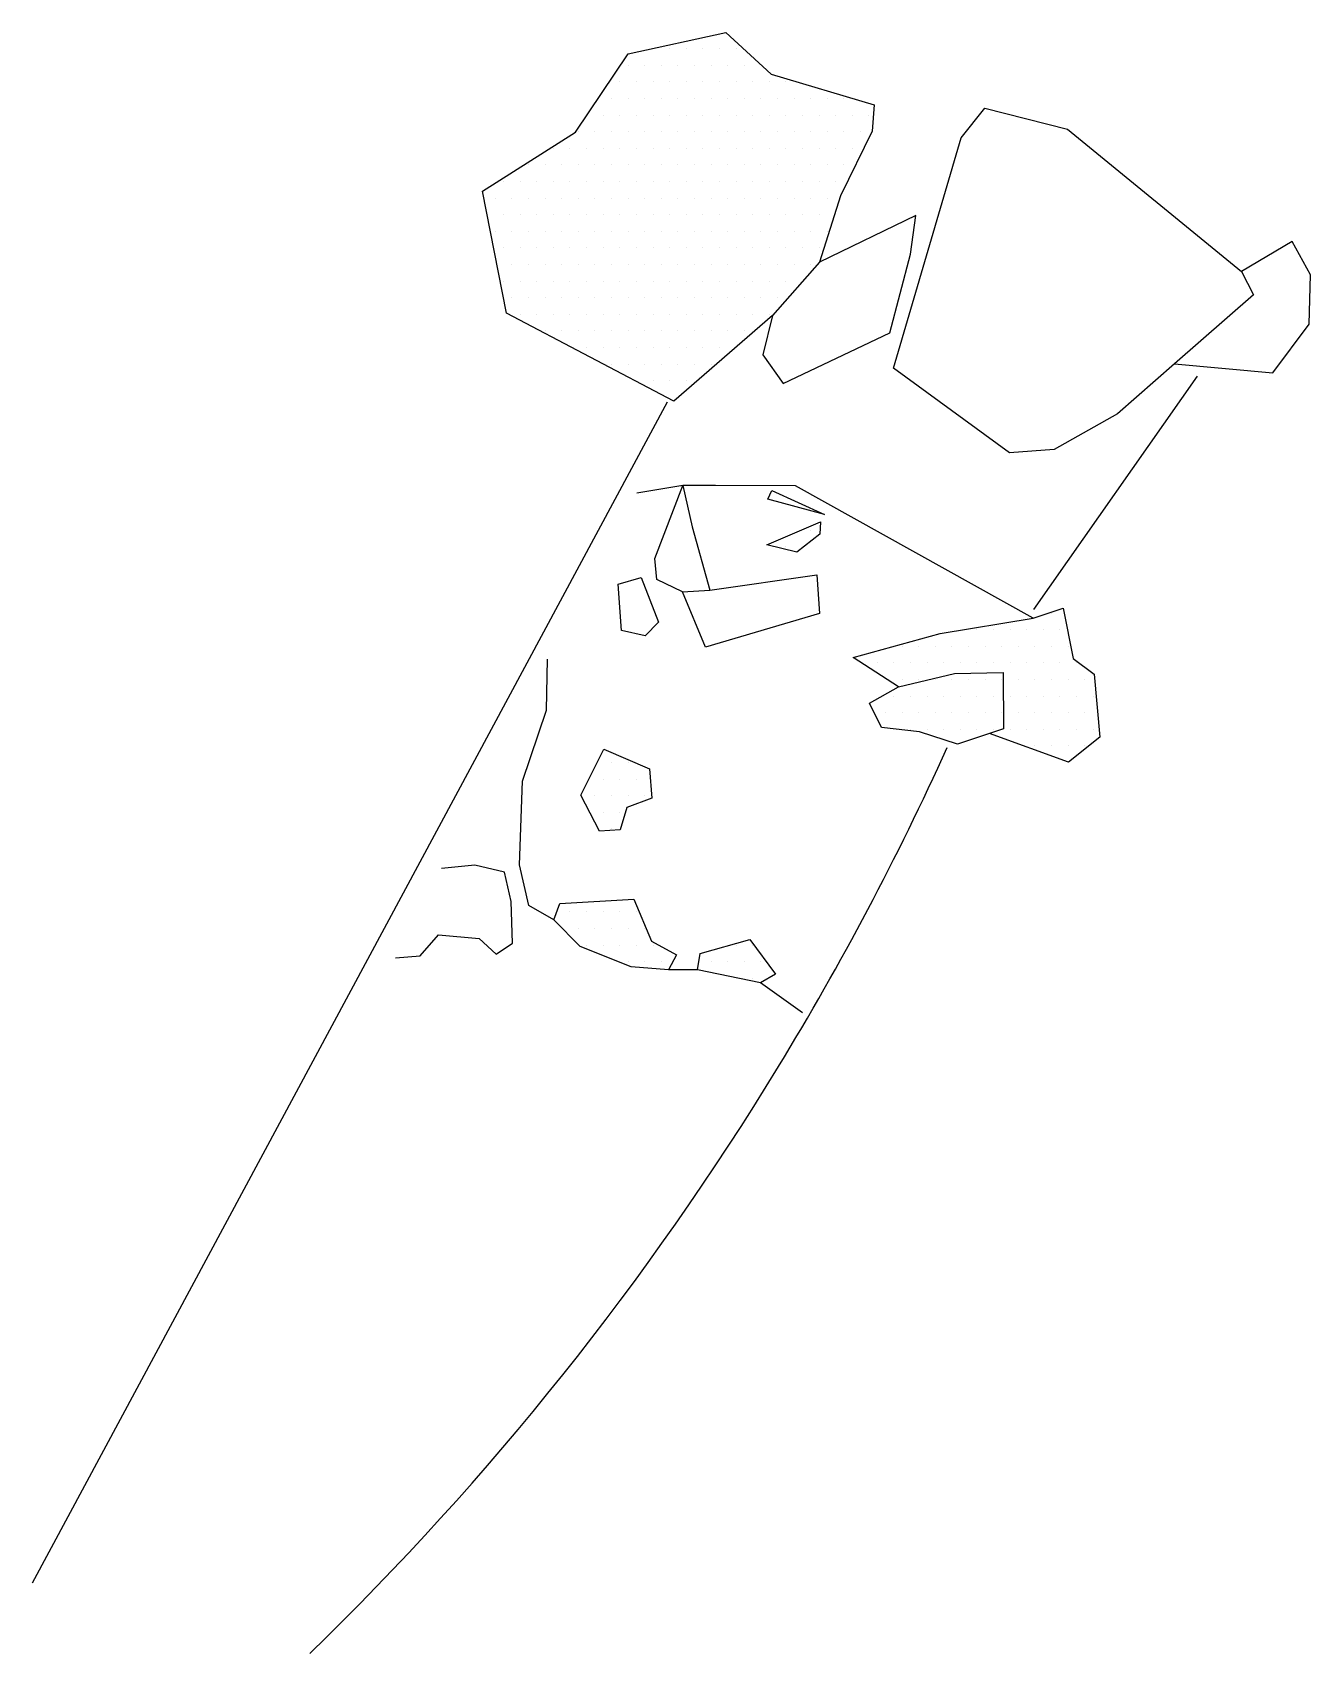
# Model space of a CAD drawing. Header units: metres. Extents: x -1.81 to -0.85, y -19.02 to -17.8.
import ezdxf

# ---------------------------------------------------------------- set-up
doc = ezdxf.new("R2010")
doc.units = ezdxf.units.M
doc.header["$LTSCALE"] = 25
doc.header["$MEASUREMENT"] = 0
doc.linetypes.add('STRICHPUNKTX2', pattern=[2, 1, -0.5, 0, -0.5])
doc.layers.get('0').update_dxf_attribs({"linetype": 'CONTINUOUS'})
for name, color, linetype in [('BEFUND', 1, 'CONTINUOUS'), ('GRABUNGSGRENZE', 3, 'STRICHPUNKTX2'), ('STEINE', 4, 'CONTINUOUS'), ('STEINESCHRAFF', 4, 'CONTINUOUS')]:
    doc.layers.add(name, color=color, linetype=linetype)

# ---------------------------------------------------------------- blocks, each defined once
blk = doc.blocks.new('*X1')
at = {"color": 0}
for p, q in [((-134.375, -1781.25), (-134.375, -1781.25)), ((-133.125, -1781.25), (-133.125, -1781.25)), ((-131.875, -1781.25), (-131.875, -1781.25)), ((-130.625, -1781.25), (-130.625, -1781.25)), ((-129.375, -1781.25), (-129.375, -1781.25)), ((-128.125, -1781.25), (-128.125, -1781.25)), ((-136.25, -1782.5), (-136.25, -1782.5)), ((-135, -1782.5), (-135, -1782.5)), ((-133.75, -1782.5), (-133.75, -1782.5)), ((-132.5, -1782.5), (-132.5, -1782.5)), ((-131.25, -1782.5), (-131.25, -1782.5)), ((-130, -1782.5), (-130, -1782.5)), ((-128.75, -1782.5), (-128.75, -1782.5)), ((-127.5, -1782.5), (-127.5, -1782.5)), ((-126.25, -1782.5), (-126.25, -1782.5)), ((-136.875, -1783.75), (-136.875, -1783.75)), ((-135.625, -1783.75), (-135.625, -1783.75)), ((-134.375, -1783.75), (-134.375, -1783.75)), ((-133.125, -1783.75), (-133.125, -1783.75)), ((-131.875, -1783.75), (-131.875, -1783.75)), ((-130.625, -1783.75), (-130.625, -1783.75)), ((-129.375, -1783.75), (-129.375, -1783.75)), ((-128.125, -1783.75), (-128.125, -1783.75)), ((-126.875, -1783.75), (-126.875, -1783.75)), ((-125.625, -1783.75), (-125.625, -1783.75)), ((-124.375, -1783.75), (-124.375, -1783.75)), ((-137.5, -1785), (-137.5, -1785)), ((-136.25, -1785), (-136.25, -1785)), ((-135, -1785), (-135, -1785)), ((-133.75, -1785), (-133.75, -1785)), ((-132.5, -1785), (-132.5, -1785)), ((-131.25, -1785), (-131.25, -1785)), ((-130, -1785), (-130, -1785)), ((-128.75, -1785), (-128.75, -1785)), ((-127.5, -1785), (-127.5, -1785)), ((-126.25, -1785), (-126.25, -1785)), ((-125, -1785), (-125, -1785)), ((-123.75, -1785), (-123.75, -1785)), ((-122.5, -1785), (-122.5, -1785)), ((-121.25, -1785), (-121.25, -1785)), ((-120, -1785), (-120, -1785)), ((-138.125, -1786.25), (-138.125, -1786.25)), ((-136.875, -1786.25), (-136.875, -1786.25)), ((-135.625, -1786.25), (-135.625, -1786.25)), ((-134.375, -1786.25), (-134.375, -1786.25)), ((-133.125, -1786.25), (-133.125, -1786.25)), ((-131.875, -1786.25), (-131.875, -1786.25)), ((-130.625, -1786.25), (-130.625, -1786.25)), ((-129.375, -1786.25), (-129.375, -1786.25)), ((-128.125, -1786.25), (-128.125, -1786.25)), ((-126.875, -1786.25), (-126.875, -1786.25)), ((-125.625, -1786.25), (-125.625, -1786.25)), ((-124.375, -1786.25), (-124.375, -1786.25)), ((-123.125, -1786.25), (-123.125, -1786.25)), ((-121.875, -1786.25), (-121.875, -1786.25)), ((-120.625, -1786.25), (-120.625, -1786.25)), ((-119.375, -1786.25), (-119.375, -1786.25)), ((-118.125, -1786.25), (-118.125, -1786.25)), ((-140, -1787.5), (-140, -1787.5)), ((-138.75, -1787.5), (-138.75, -1787.5)), ((-137.5, -1787.5), (-137.5, -1787.5)), ((-136.25, -1787.5), (-136.25, -1787.5)), ((-135, -1787.5), (-135, -1787.5)), ((-133.75, -1787.5), (-133.75, -1787.5)), ((-132.5, -1787.5), (-132.5, -1787.5)), ((-131.25, -1787.5), (-131.25, -1787.5)), ((-130, -1787.5), (-130, -1787.5)), ((-128.75, -1787.5), (-128.75, -1787.5)), ((-127.5, -1787.5), (-127.5, -1787.5)), ((-126.25, -1787.5), (-126.25, -1787.5)), ((-125, -1787.5), (-125, -1787.5)), ((-123.75, -1787.5), (-123.75, -1787.5)), ((-122.5, -1787.5), (-122.5, -1787.5)), ((-121.25, -1787.5), (-121.25, -1787.5)), ((-120, -1787.5), (-120, -1787.5)), ((-118.75, -1787.5), (-118.75, -1787.5)), ((-141.875, -1788.75), (-141.875, -1788.75)), ((-140.625, -1788.75), (-140.625, -1788.75)), ((-139.375, -1788.75), (-139.375, -1788.75)), ((-138.125, -1788.75), (-138.125, -1788.75)), ((-136.875, -1788.75), (-136.875, -1788.75)), ((-135.625, -1788.75), (-135.625, -1788.75)), ((-134.375, -1788.75), (-134.375, -1788.75)), ((-133.125, -1788.75), (-133.125, -1788.75)), ((-131.875, -1788.75), (-131.875, -1788.75)), ((-130.625, -1788.75), (-130.625, -1788.75)), ((-129.375, -1788.75), (-129.375, -1788.75)), ((-128.125, -1788.75), (-128.125, -1788.75)), ((-126.875, -1788.75), (-126.875, -1788.75)), ((-125.625, -1788.75), (-125.625, -1788.75)), ((-124.375, -1788.75), (-124.375, -1788.75)), ((-123.125, -1788.75), (-123.125, -1788.75)), ((-121.875, -1788.75), (-121.875, -1788.75)), ((-120.625, -1788.75), (-120.625, -1788.75)), ((-119.375, -1788.75), (-119.375, -1788.75)), ((-143.75, -1790), (-143.75, -1790)), ((-142.5, -1790), (-142.5, -1790)), ((-141.25, -1790), (-141.25, -1790)), ((-140, -1790), (-140, -1790)), ((-138.75, -1790), (-138.75, -1790)), ((-137.5, -1790), (-137.5, -1790)), ((-136.25, -1790), (-136.25, -1790)), ((-135, -1790), (-135, -1790)), ((-133.75, -1790), (-133.75, -1790)), ((-132.5, -1790), (-132.5, -1790)), ((-131.25, -1790), (-131.25, -1790)), ((-130, -1790), (-130, -1790)), ((-128.75, -1790), (-128.75, -1790)), ((-127.5, -1790), (-127.5, -1790)), ((-126.25, -1790), (-126.25, -1790)), ((-125, -1790), (-125, -1790)), ((-123.75, -1790), (-123.75, -1790)), ((-122.5, -1790), (-122.5, -1790)), ((-121.25, -1790), (-121.25, -1790)), ((-120, -1790), (-120, -1790)), ((-145.625, -1791.25), (-145.625, -1791.25)), ((-144.375, -1791.25), (-144.375, -1791.25)), ((-143.125, -1791.25), (-143.125, -1791.25)), ((-141.875, -1791.25), (-141.875, -1791.25)), ((-140.625, -1791.25), (-140.625, -1791.25)), ((-139.375, -1791.25), (-139.375, -1791.25)), ((-138.125, -1791.25), (-138.125, -1791.25)), ((-136.875, -1791.25), (-136.875, -1791.25)), ((-135.625, -1791.25), (-135.625, -1791.25)), ((-134.375, -1791.25), (-134.375, -1791.25)), ((-133.125, -1791.25), (-133.125, -1791.25)), ((-131.875, -1791.25), (-131.875, -1791.25)), ((-130.625, -1791.25), (-130.625, -1791.25)), ((-129.375, -1791.25), (-129.375, -1791.25)), ((-128.125, -1791.25), (-128.125, -1791.25)), ((-126.875, -1791.25), (-126.875, -1791.25)), ((-125.625, -1791.25), (-125.625, -1791.25)), ((-124.375, -1791.25), (-124.375, -1791.25)), ((-123.125, -1791.25), (-123.125, -1791.25)), ((-121.875, -1791.25), (-121.875, -1791.25)), ((-120.625, -1791.25), (-120.625, -1791.25)), ((-146.25, -1792.5), (-146.25, -1792.5)), ((-145, -1792.5), (-145, -1792.5)), ((-143.75, -1792.5), (-143.75, -1792.5)), ((-142.5, -1792.5), (-142.5, -1792.5)), ((-141.25, -1792.5), (-141.25, -1792.5)), ((-140, -1792.5), (-140, -1792.5)), ((-138.75, -1792.5), (-138.75, -1792.5)), ((-137.5, -1792.5), (-137.5, -1792.5)), ((-136.25, -1792.5), (-136.25, -1792.5)), ((-135, -1792.5), (-135, -1792.5)), ((-133.75, -1792.5), (-133.75, -1792.5)), ((-132.5, -1792.5), (-132.5, -1792.5)), ((-131.25, -1792.5), (-131.25, -1792.5)), ((-130, -1792.5), (-130, -1792.5)), ((-128.75, -1792.5), (-128.75, -1792.5)), ((-127.5, -1792.5), (-127.5, -1792.5)), ((-126.25, -1792.5), (-126.25, -1792.5)), ((-125, -1792.5), (-125, -1792.5)), ((-123.75, -1792.5), (-123.75, -1792.5)), ((-122.5, -1792.5), (-122.5, -1792.5)), ((-121.25, -1792.5), (-121.25, -1792.5)), ((-145.625, -1793.75), (-145.625, -1793.75)), ((-144.375, -1793.75), (-144.375, -1793.75)), ((-143.125, -1793.75), (-143.125, -1793.75)), ((-141.875, -1793.75), (-141.875, -1793.75)), ((-140.625, -1793.75), (-140.625, -1793.75)), ((-139.375, -1793.75), (-139.375, -1793.75)), ((-138.125, -1793.75), (-138.125, -1793.75)), ((-136.875, -1793.75), (-136.875, -1793.75)), ((-135.625, -1793.75), (-135.625, -1793.75)), ((-134.375, -1793.75), (-134.375, -1793.75)), ((-133.125, -1793.75), (-133.125, -1793.75)), ((-131.875, -1793.75), (-131.875, -1793.75)), ((-130.625, -1793.75), (-130.625, -1793.75)), ((-129.375, -1793.75), (-129.375, -1793.75)), ((-128.125, -1793.75), (-128.125, -1793.75)), ((-126.875, -1793.75), (-126.875, -1793.75)), ((-125.625, -1793.75), (-125.625, -1793.75)), ((-124.375, -1793.75), (-124.375, -1793.75)), ((-123.125, -1793.75), (-123.125, -1793.75)), ((-121.875, -1793.75), (-121.875, -1793.75)), ((-146.25, -1795), (-146.25, -1795)), ((-145, -1795), (-145, -1795)), ((-143.75, -1795), (-143.75, -1795)), ((-142.5, -1795), (-142.5, -1795)), ((-141.25, -1795), (-141.25, -1795)), ((-140, -1795), (-140, -1795)), ((-138.75, -1795), (-138.75, -1795)), ((-137.5, -1795), (-137.5, -1795)), ((-136.25, -1795), (-136.25, -1795)), ((-135, -1795), (-135, -1795)), ((-133.75, -1795), (-133.75, -1795)), ((-132.5, -1795), (-132.5, -1795)), ((-131.25, -1795), (-131.25, -1795)), ((-130, -1795), (-130, -1795)), ((-128.75, -1795), (-128.75, -1795)), ((-127.5, -1795), (-127.5, -1795)), ((-126.25, -1795), (-126.25, -1795)), ((-125, -1795), (-125, -1795)), ((-123.75, -1795), (-123.75, -1795)), ((-122.5, -1795), (-122.5, -1795)), ((-121.25, -1795), (-121.25, -1795)), ((-145.625, -1796.25), (-145.625, -1796.25)), ((-144.375, -1796.25), (-144.375, -1796.25)), ((-143.125, -1796.25), (-143.125, -1796.25)), ((-141.875, -1796.25), (-141.875, -1796.25)), ((-140.625, -1796.25), (-140.625, -1796.25)), ((-139.375, -1796.25), (-139.375, -1796.25)), ((-138.125, -1796.25), (-138.125, -1796.25)), ((-136.875, -1796.25), (-136.875, -1796.25)), ((-135.625, -1796.25), (-135.625, -1796.25)), ((-134.375, -1796.25), (-134.375, -1796.25)), ((-133.125, -1796.25), (-133.125, -1796.25)), ((-131.875, -1796.25), (-131.875, -1796.25)), ((-130.625, -1796.25), (-130.625, -1796.25)), ((-129.375, -1796.25), (-129.375, -1796.25)), ((-128.125, -1796.25), (-128.125, -1796.25)), ((-126.875, -1796.25), (-126.875, -1796.25)), ((-125.625, -1796.25), (-125.625, -1796.25)), ((-124.375, -1796.25), (-124.375, -1796.25)), ((-123.125, -1796.25), (-123.125, -1796.25)), ((-121.875, -1796.25), (-121.875, -1796.25)), ((-145, -1797.5), (-145, -1797.5)), ((-143.75, -1797.5), (-143.75, -1797.5)), ((-142.5, -1797.5), (-142.5, -1797.5)), ((-141.25, -1797.5), (-141.25, -1797.5)), ((-140, -1797.5), (-140, -1797.5)), ((-138.75, -1797.5), (-138.75, -1797.5)), ((-137.5, -1797.5), (-137.5, -1797.5)), ((-136.25, -1797.5), (-136.25, -1797.5)), ((-135, -1797.5), (-135, -1797.5)), ((-133.75, -1797.5), (-133.75, -1797.5)), ((-132.5, -1797.5), (-132.5, -1797.5)), ((-131.25, -1797.5), (-131.25, -1797.5)), ((-130, -1797.5), (-130, -1797.5)), ((-128.75, -1797.5), (-128.75, -1797.5)), ((-127.5, -1797.5), (-127.5, -1797.5)), ((-126.25, -1797.5), (-126.25, -1797.5)), ((-125, -1797.5), (-125, -1797.5)), ((-123.75, -1797.5), (-123.75, -1797.5)), ((-122.5, -1797.5), (-122.5, -1797.5)), ((-145.625, -1798.75), (-145.625, -1798.75)), ((-144.375, -1798.75), (-144.375, -1798.75)), ((-143.125, -1798.75), (-143.125, -1798.75)), ((-141.875, -1798.75), (-141.875, -1798.75)), ((-140.625, -1798.75), (-140.625, -1798.75)), ((-139.375, -1798.75), (-139.375, -1798.75)), ((-138.125, -1798.75), (-138.125, -1798.75)), ((-136.875, -1798.75), (-136.875, -1798.75)), ((-135.625, -1798.75), (-135.625, -1798.75)), ((-134.375, -1798.75), (-134.375, -1798.75)), ((-133.125, -1798.75), (-133.125, -1798.75)), ((-131.875, -1798.75), (-131.875, -1798.75)), ((-130.625, -1798.75), (-130.625, -1798.75)), ((-129.375, -1798.75), (-129.375, -1798.75)), ((-128.125, -1798.75), (-128.125, -1798.75)), ((-126.875, -1798.75), (-126.875, -1798.75)), ((-125.625, -1798.75), (-125.625, -1798.75)), ((-124.375, -1798.75), (-124.375, -1798.75)), ((-123.125, -1798.75), (-123.125, -1798.75)), ((-145, -1800), (-145, -1800)), ((-143.75, -1800), (-143.75, -1800)), ((-142.5, -1800), (-142.5, -1800)), ((-141.25, -1800), (-141.25, -1800)), ((-140, -1800), (-140, -1800)), ((-138.75, -1800), (-138.75, -1800)), ((-137.5, -1800), (-137.5, -1800)), ((-136.25, -1800), (-136.25, -1800)), ((-135, -1800), (-135, -1800)), ((-133.75, -1800), (-133.75, -1800)), ((-132.5, -1800), (-132.5, -1800)), ((-131.25, -1800), (-131.25, -1800)), ((-130, -1800), (-130, -1800)), ((-128.75, -1800), (-128.75, -1800)), ((-127.5, -1800), (-127.5, -1800)), ((-126.25, -1800), (-126.25, -1800)), ((-125, -1800), (-125, -1800)), ((-144.375, -1801.25), (-144.375, -1801.25)), ((-143.125, -1801.25), (-143.125, -1801.25)), ((-141.875, -1801.25), (-141.875, -1801.25)), ((-140.625, -1801.25), (-140.625, -1801.25)), ((-139.375, -1801.25), (-139.375, -1801.25)), ((-138.125, -1801.25), (-138.125, -1801.25)), ((-136.875, -1801.25), (-136.875, -1801.25)), ((-135.625, -1801.25), (-135.625, -1801.25)), ((-134.375, -1801.25), (-134.375, -1801.25)), ((-133.125, -1801.25), (-133.125, -1801.25)), ((-131.875, -1801.25), (-131.875, -1801.25)), ((-130.625, -1801.25), (-130.625, -1801.25)), ((-129.375, -1801.25), (-129.375, -1801.25)), ((-128.125, -1801.25), (-128.125, -1801.25)), ((-126.875, -1801.25), (-126.875, -1801.25)), ((-125.625, -1801.25), (-125.625, -1801.25)), ((-142.5, -1802.5), (-142.5, -1802.5)), ((-141.25, -1802.5), (-141.25, -1802.5)), ((-140, -1802.5), (-140, -1802.5)), ((-138.75, -1802.5), (-138.75, -1802.5)), ((-137.5, -1802.5), (-137.5, -1802.5)), ((-136.25, -1802.5), (-136.25, -1802.5)), ((-135, -1802.5), (-135, -1802.5)), ((-133.75, -1802.5), (-133.75, -1802.5)), ((-132.5, -1802.5), (-132.5, -1802.5)), ((-131.25, -1802.5), (-131.25, -1802.5)), ((-130, -1802.5), (-130, -1802.5)), ((-128.75, -1802.5), (-128.75, -1802.5)), ((-127.5, -1802.5), (-127.5, -1802.5)), ((-139.375, -1803.75), (-139.375, -1803.75)), ((-138.125, -1803.75), (-138.125, -1803.75)), ((-136.875, -1803.75), (-136.875, -1803.75)), ((-135.625, -1803.75), (-135.625, -1803.75)), ((-134.375, -1803.75), (-134.375, -1803.75)), ((-133.125, -1803.75), (-133.125, -1803.75)), ((-131.875, -1803.75), (-131.875, -1803.75)), ((-130.625, -1803.75), (-130.625, -1803.75)), ((-129.375, -1803.75), (-129.375, -1803.75)), ((-137.5, -1805), (-137.5, -1805)), ((-136.25, -1805), (-136.25, -1805)), ((-135, -1805), (-135, -1805)), ((-133.75, -1805), (-133.75, -1805)), ((-132.5, -1805), (-132.5, -1805)), ((-131.25, -1805), (-131.25, -1805)), ((-130, -1805), (-130, -1805)), ((-135.625, -1806.25), (-135.625, -1806.25)), ((-134.375, -1806.25), (-134.375, -1806.25)), ((-133.125, -1806.25), (-133.125, -1806.25)), ((-131.875, -1806.25), (-131.875, -1806.25)), ((-132.5, -1807.5), (-132.5, -1807.5)), ((-122.5, -1817.5), (-122.5, -1817.5)), ((-124.375, -1818.75), (-124.375, -1818.75)), ((-123.125, -1818.75), (-123.125, -1818.75)), ((-104.375, -1823.75), (-104.375, -1823.75)), ((-110, -1825), (-110, -1825)), ((-108.75, -1825), (-108.75, -1825)), ((-107.5, -1825), (-107.5, -1825)), ((-106.25, -1825), (-106.25, -1825)), ((-105, -1825), (-105, -1825)), ((-103.75, -1825), (-103.75, -1825)), ((-115.625, -1826.25), (-115.625, -1826.25)), ((-114.375, -1826.25), (-114.375, -1826.25)), ((-113.125, -1826.25), (-113.125, -1826.25)), ((-111.875, -1826.25), (-111.875, -1826.25)), ((-110.625, -1826.25), (-110.625, -1826.25)), ((-109.375, -1826.25), (-109.375, -1826.25)), ((-108.125, -1826.25), (-108.125, -1826.25)), ((-106.875, -1826.25), (-106.875, -1826.25)), ((-105.625, -1826.25), (-105.625, -1826.25)), ((-104.375, -1826.25), (-104.375, -1826.25)), ((-103.125, -1826.25), (-103.125, -1826.25)), ((-117.5, -1827.5), (-117.5, -1827.5)), ((-116.25, -1827.5), (-116.25, -1827.5)), ((-115, -1827.5), (-115, -1827.5)), ((-113.75, -1827.5), (-113.75, -1827.5)), ((-112.5, -1827.5), (-112.5, -1827.5)), ((-111.25, -1827.5), (-111.25, -1827.5)), ((-110, -1827.5), (-110, -1827.5)), ((-108.75, -1827.5), (-108.75, -1827.5)), ((-107.5, -1827.5), (-107.5, -1827.5)), ((-106.25, -1827.5), (-106.25, -1827.5)), ((-105, -1827.5), (-105, -1827.5)), ((-103.75, -1827.5), (-103.75, -1827.5)), ((-102.5, -1827.5), (-102.5, -1827.5)), ((-115.625, -1828.75), (-115.625, -1828.75)), ((-114.375, -1828.75), (-114.375, -1828.75)), ((-113.125, -1828.75), (-113.125, -1828.75)), ((-111.875, -1828.75), (-111.875, -1828.75)), ((-110.625, -1828.75), (-110.625, -1828.75)), ((-109.375, -1828.75), (-109.375, -1828.75)), ((-108.125, -1828.75), (-108.125, -1828.75)), ((-106.875, -1828.75), (-106.875, -1828.75)), ((-105.625, -1828.75), (-105.625, -1828.75)), ((-104.375, -1828.75), (-104.375, -1828.75)), ((-103.125, -1828.75), (-103.125, -1828.75)), ((-101.875, -1828.75), (-101.875, -1828.75)), ((-116.25, -1830), (-116.25, -1830)), ((-115, -1830), (-115, -1830)), ((-113.75, -1830), (-113.75, -1830)), ((-112.5, -1830), (-112.5, -1830)), ((-111.25, -1830), (-111.25, -1830)), ((-110, -1830), (-110, -1830)), ((-108.75, -1830), (-108.75, -1830)), ((-107.5, -1830), (-107.5, -1830)), ((-106.25, -1830), (-106.25, -1830)), ((-105, -1830), (-105, -1830)), ((-103.75, -1830), (-103.75, -1830)), ((-102.5, -1830), (-102.5, -1830)), ((-101.25, -1830), (-101.25, -1830)), ((-116.875, -1831.25), (-116.875, -1831.25)), ((-115.625, -1831.25), (-115.625, -1831.25)), ((-114.375, -1831.25), (-114.375, -1831.25)), ((-113.125, -1831.25), (-113.125, -1831.25)), ((-111.875, -1831.25), (-111.875, -1831.25)), ((-110.625, -1831.25), (-110.625, -1831.25)), ((-109.375, -1831.25), (-109.375, -1831.25)), ((-108.125, -1831.25), (-108.125, -1831.25)), ((-106.875, -1831.25), (-106.875, -1831.25)), ((-105.625, -1831.25), (-105.625, -1831.25)), ((-104.375, -1831.25), (-104.375, -1831.25)), ((-103.125, -1831.25), (-103.125, -1831.25)), ((-101.875, -1831.25), (-101.875, -1831.25)), ((-115, -1832.5), (-115, -1832.5)), ((-113.75, -1832.5), (-113.75, -1832.5)), ((-112.5, -1832.5), (-112.5, -1832.5)), ((-111.25, -1832.5), (-111.25, -1832.5)), ((-110, -1832.5), (-110, -1832.5)), ((-108.75, -1832.5), (-108.75, -1832.5)), ((-107.5, -1832.5), (-107.5, -1832.5)), ((-106.25, -1832.5), (-106.25, -1832.5)), ((-105, -1832.5), (-105, -1832.5)), ((-103.75, -1832.5), (-103.75, -1832.5)), ((-102.5, -1832.5), (-102.5, -1832.5)), ((-101.25, -1832.5), (-101.25, -1832.5)), ((-105.625, -1833.75), (-105.625, -1833.75)), ((-104.375, -1833.75), (-104.375, -1833.75)), ((-103.125, -1833.75), (-103.125, -1833.75)), ((-101.875, -1833.75), (-101.875, -1833.75)), ((-137.5, -1835), (-137.5, -1835)), ((-136.25, -1835), (-136.25, -1835)), ((-138.125, -1836.25), (-138.125, -1836.25)), ((-136.875, -1836.25), (-136.875, -1836.25)), ((-135.625, -1836.25), (-135.625, -1836.25)), ((-138.75, -1837.5), (-138.75, -1837.5)), ((-137.5, -1837.5), (-137.5, -1837.5)), ((-136.25, -1837.5), (-136.25, -1837.5)), ((-135, -1837.5), (-135, -1837.5)), ((-138.125, -1838.75), (-138.125, -1838.75)), ((-136.875, -1838.75), (-136.875, -1838.75)), ((-137.5, -1840), (-137.5, -1840)), ((-140.625, -1846.25), (-140.625, -1846.25)), ((-139.375, -1846.25), (-139.375, -1846.25)), ((-138.125, -1846.25), (-138.125, -1846.25)), ((-136.875, -1846.25), (-136.875, -1846.25)), ((-135.625, -1846.25), (-135.625, -1846.25)), ((-140, -1847.5), (-140, -1847.5)), ((-138.75, -1847.5), (-138.75, -1847.5)), ((-137.5, -1847.5), (-137.5, -1847.5)), ((-136.25, -1847.5), (-136.25, -1847.5)), ((-135, -1847.5), (-135, -1847.5)), ((-139.375, -1848.75), (-139.375, -1848.75)), ((-138.125, -1848.75), (-138.125, -1848.75)), ((-136.875, -1848.75), (-136.875, -1848.75)), ((-135.625, -1848.75), (-135.625, -1848.75)), ((-134.375, -1848.75), (-134.375, -1848.75)), ((-128.125, -1848.75), (-128.125, -1848.75)), ((-126.875, -1848.75), (-126.875, -1848.75)), ((-136.25, -1850), (-136.25, -1850)), ((-135, -1850), (-135, -1850)), ((-133.75, -1850), (-133.75, -1850)), ((-130, -1850), (-130, -1850)), ((-128.75, -1850), (-128.75, -1850)), ((-127.5, -1850), (-127.5, -1850)), ((-126.25, -1850), (-126.25, -1850)), ((-126.875, -1851.25), (-126.875, -1851.25))]:
    blk.add_line(p, q, dxfattribs=at)

msp = doc.modelspace()

# ---------------------------------------------------------------- linework, layer by layer
at = {"layer": 'BEFUND'}
for points in [[(-1.0576, -18.2414), (-1.2365, -18.1416), (-1.2967, -18.1414), (-1.3212, -18.1413), (-1.356, -18.1473)], [(-1.4184, -18.4684), (-1.4373, -18.4576), (-1.4443, -18.4269), (-1.4421, -18.3641), (-1.424, -18.3105), (-1.4233, -18.2722)], [(-1.5375, -18.4971), (-1.5191, -18.4956), (-1.5053, -18.4798), (-1.4747, -18.4825), (-1.4619, -18.4943), (-1.4496, -18.4861), (-1.4506, -18.4545), (-1.4556, -18.4325), (-1.478, -18.4273), (-1.5031, -18.4298)], [(-1.3103, -18.506), (-1.3322, -18.506)], [(-1.2312, -18.5385), (-1.2628, -18.5159)]]:
    msp.add_lwpolyline(points, dxfattribs=at)
at = {"layer": 'GRABUNGSGRENZE'}
for points in [[(-1.057, -18.2347), (-0.9338, -18.059)], [(-1.8109, -18.9675), (-1.3328, -18.0785)]]:
    msp.add_lwpolyline(points, dxfattribs=at)
at = {"layer": 'GRABUNGSGRENZE', "flags": 128}
msp.add_lwpolyline([(-1.6022, -19.0208, 0.031656), (-1.4117, -18.811, 0.031656), (-1.2493, -18.5788, 0.015165), (-1.1821, -18.4607, 0.015165), (-1.1223, -18.3387)], format="xyb", dxfattribs=at)
at = {"layer": 'STEINE'}
for points in [[(-1.2539, -18.0134), (-1.3282, -18.078), (-1.4541, -18.0117), (-1.4721, -17.9197), (-1.402, -17.8755), (-1.3625, -17.8164), (-1.2889, -17.8003), (-1.2548, -17.8316), (-1.1772, -17.8548), (-1.1788, -17.8747), (-1.2025, -17.9232), (-1.2185, -17.9732)], [(-1.1626, -18.053), (-1.1119, -17.8796), (-1.094, -17.8572), (-1.0317, -17.8732), (-0.9008, -17.9804), (-0.8917, -17.9978), (-0.9511, -18.0497), (-0.9942, -18.0874), (-1.0418, -18.1143), (-1.0755, -18.1167), (-1.1626, -18.053)], [(-1.2185, -17.9732), (-1.2539, -18.0134), (-1.2611, -18.043), (-1.2459, -18.0645), (-1.1656, -18.0265), (-1.15, -17.9673), (-1.1458, -17.9382), (-1.2185, -17.9732)], [(-0.9511, -18.0497), (-0.8771, -18.0566), (-0.8499, -18.0199), (-0.8488, -17.9827), (-0.8625, -17.9576), (-0.9008, -17.9804)], [(-1.3215, -18.2215), (-1.3409, -18.2123), (-1.3424, -18.1964), (-1.3212, -18.1413), (-1.3142, -18.1725), (-1.3011, -18.2201)], [(-1.2574, -18.1518), (-1.2543, -18.1452), (-1.2146, -18.1632), (-1.2574, -18.1518)], [(-1.2581, -18.186), (-1.2177, -18.1688), (-1.2182, -18.178), (-1.2356, -18.1917), (-1.2581, -18.186)], [(-1.3043, -18.263), (-1.3215, -18.2215), (-1.3011, -18.2201), (-1.2204, -18.2086), (-1.2184, -18.2377), (-1.3043, -18.263)], [(-1.3676, -18.2505), (-1.37, -18.2157), (-1.3526, -18.2107), (-1.3395, -18.2444), (-1.3497, -18.2546), (-1.3676, -18.2505)], [(-1.1589, -18.2931), (-1.193, -18.271), (-1.1276, -18.2529), (-1.0576, -18.2414), (-1.0351, -18.2338), (-1.0275, -18.2716), (-1.0117, -18.2834), (-1.0073, -18.3309), (-1.0309, -18.3497), (-1.0905, -18.3281)], [(-1.1717, -18.3237), (-1.1809, -18.3053), (-1.1589, -18.2931), (-1.1169, -18.283), (-1.0802, -18.2821), (-1.0798, -18.3245), (-1.0905, -18.3281), (-1.1146, -18.3362), (-1.1432, -18.3269), (-1.1717, -18.3237)], [(-1.384, -18.4016), (-1.3982, -18.3745), (-1.3807, -18.3398), (-1.3465, -18.3547), (-1.3446, -18.3767), (-1.3635, -18.3838), (-1.3686, -18.4006), (-1.384, -18.4016)], [(-1.3322, -18.506), (-1.3603, -18.5038), (-1.3986, -18.4884), (-1.4184, -18.4684), (-1.4138, -18.4561), (-1.3581, -18.4528), (-1.3449, -18.4845), (-1.3261, -18.4947), (-1.3322, -18.506)], [(-1.3103, -18.506), (-1.3082, -18.4938), (-1.2709, -18.4832), (-1.2516, -18.5093), (-1.2628, -18.5159), (-1.3103, -18.506)]]:
    msp.add_lwpolyline(points, dxfattribs=at)

# ---------------------------------------------------------------- block references
at = {"layer": 'STEINESCHRAFF', "xscale": 0.01, "yscale": 0.01, "zscale": 0.01}
msp.add_blockref('*X1', (0, 0), dxfattribs=at)

doc.saveas('drawing.dxf')
